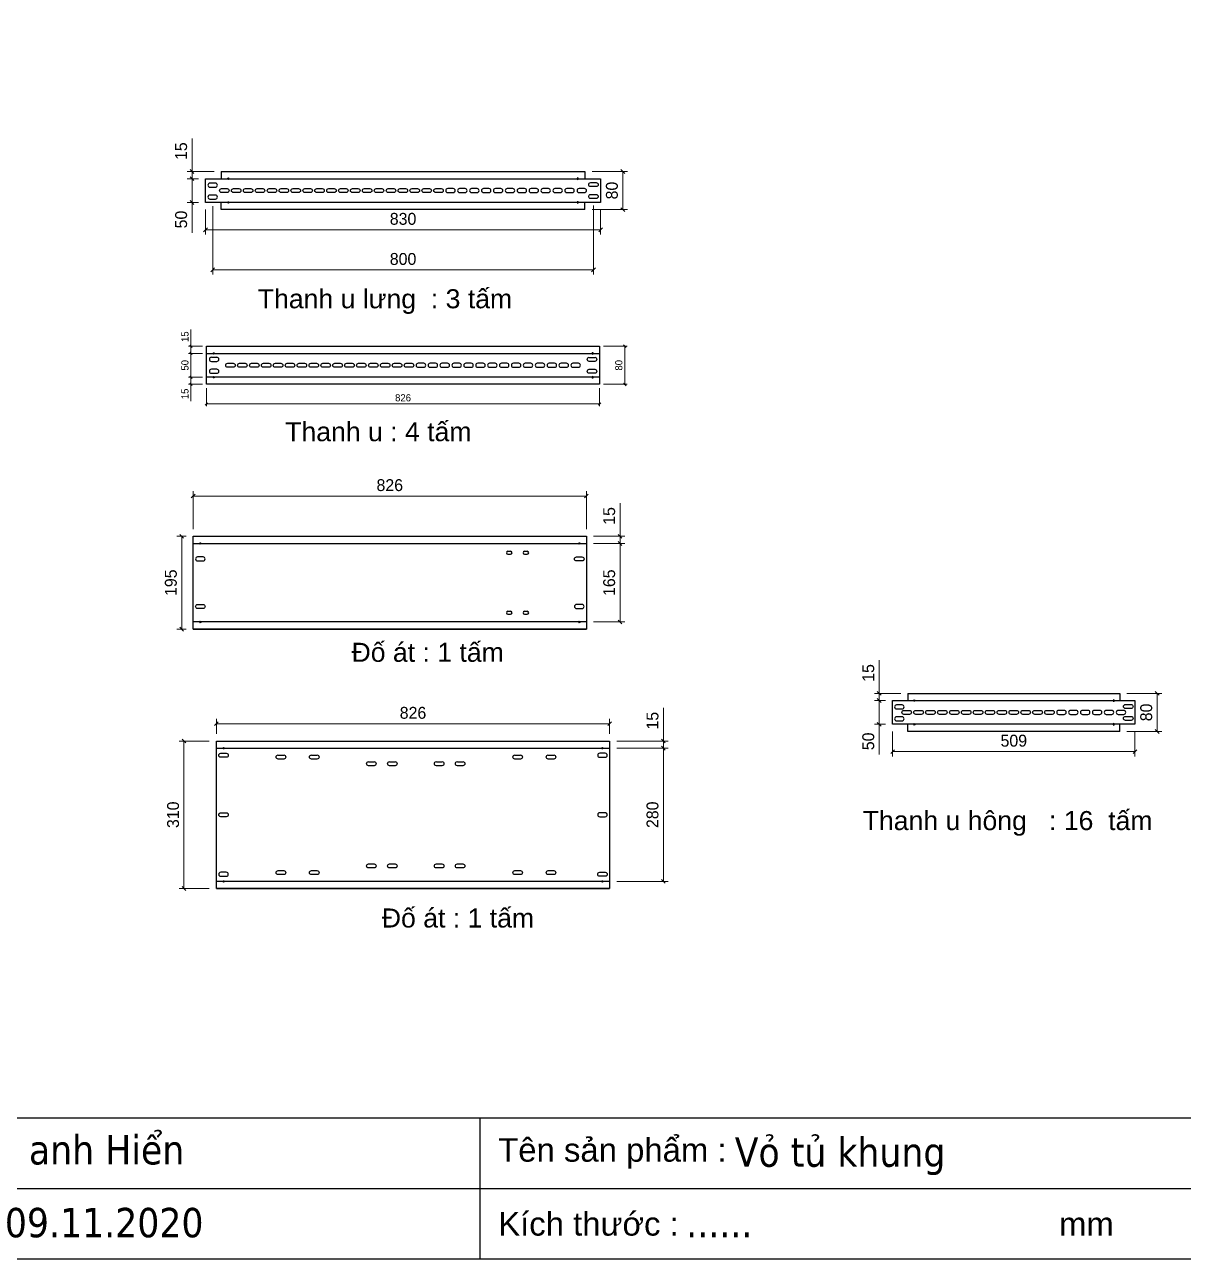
# Model space of a CAD drawing. Header units: millimetres. Extents: x 0 to 7339, y 0 to 5189.
# Drawn here: x 1243 to 3677, y 0 to 2595 of the extents above; entities that cross this region are included whole.
import ezdxf
from ezdxf.enums import TextEntityAlignment as Align

# ---------------------------------------------------------------- set-up
doc = ezdxf.new("R2010")
doc.units = ezdxf.units.MM
doc.layers.add('CNC', color=7, linetype='Continuous')
doc.layers.add('DIM', color=253, linetype='Continuous')
doc.styles.add('Arial', font='arial.ttf')
doc.styles.add('Tahoma (Input Text)', font='tahoma.ttf')
doc.dimstyles.new('Dim-15', dxfattribs={"dimtxt": 15, "dimasz": 5, "dimexe": 5, "dimexo": 8, "dimgap": 5, "dimtad": 1, "dimdec": 0, "dimtxsty": 'Standard', "dimblk": 'OBLIQUE', "dimcen": 10, "dimclrd": 5, "dimclre": 5, "dimclrt": 3, "dimazin": 3, "dimtfac": 1, "dimtdec": 0, "dimtmove": 0, "dimatfit": 3, "dimldrblk": 'OBLIQUE', "dimlwd": 9, "dimlwe": 9})
doc.dimstyles.new('Dim-25', dxfattribs={"dimtxt": 25, "dimasz": 8, "dimexe": 10, "dimexo": 15, "dimgap": 10, "dimtad": 1, "dimdec": 0, "dimtxsty": 'Standard', "dimblk": 'OBLIQUE', "dimcen": 10, "dimclrd": 5, "dimclre": 5, "dimclrt": 3, "dimazin": 3, "dimtfac": 1, "dimtdec": 0, "dimtmove": 0, "dimatfit": 3, "dimldrblk": 'OBLIQUE', "dimlwd": 9, "dimlwe": 9})

# ---------------------------------------------------------------- blocks, each defined once
blk = doc.blocks.new('khungtenAsean2')
at = {"color": 7}
for p, q in [((2970, -1980), (0, -1980)), ((890, -1980), (890, -2100)), ((2020, -2040), (0, -2040))]:
    blk.add_line(p, q, dxfattribs=at)
blk.add_lwpolyline([(0, 0), (2970, 0), (2970, -2100), (0, -2100)], close=True, dxfattribs=at)
at = {"color": 2, "char_height": 20, "width": 917.634, "attachment_point": 4, "style": 'Arial'}
for s, insert in [('  Tên sản phẩm :', (890, -2010)), ('  Kích thước :', (890, -2070)), ('mm', (1382.3, -2070))]:
    blk.add_mtext(s, dxfattribs=dict(at, insert=insert))
at = {"color": 1, "style": 'Tahoma (Input Text)', "flags": 8}
for tag, p in [('#03', (506.6, -2019.3)), ('#01', (137.1, -2021.3)), ('#05', (1106.6, -2021.3)), ('#07', (1834.7, -2021.3)), ('#09', (2146.7, -2021.3)), ('#02', (98.5, -2081.3)), ('#04', (486.1, -2081.3)), ('#06', (1065.3, -2081.3)), ('#08', (1817.4, -2081.3)), ('#10', (2146.7, -2081.3))]:
    blk.add_attdef(tag, p, '', height=25, dxfattribs=at)
blk.add_attdef('#11', text='', height=25, dxfattribs=at).set_placement((2915, -2067.3), align=Align.CENTER)
blk = doc.blocks.new('ovan8.5x20')
at = {"layer": 'CNC', "color": 2, "lineweight": -3}
for p, q in [((5.7, 4.2), (-5.8, 4.2)), ((-5.8, -4.2), (5.7, -4.2))]:
    blk.add_line(p, q, dxfattribs=at)
for centre, start, end in [((-5.8, 0), 90, 270), ((5.7, 0), 270, 90)]:
    blk.add_arc(centre, 4.25, start, end, dxfattribs=at)
blk = doc.blocks.new('*D31')
at = {"color": 0, "linetype": 'ByBlock', "lineweight": -2}
for p, q in [((1649.6, 1129.5), (1641.6, 1121.5)), ((2467.6, 1121.5), (2475.6, 1129.5))]:
    blk.add_line(p, q, dxfattribs=at)
at = {"layer": 'Defpoints', "color": 0, "transparency": 16777216}
for p in [(2471.6, 1125.5), (1645.6, 1089.1), (2471.6, 1089.1)]:
    blk.add_point(p, dxfattribs=at)
at = {"layer": 'DIM', "color": 5, "lineweight": 9, "transparency": 16777216}
for p, q in [((1645.6, 1104.1), (1645.6, 1135.5)), ((1645.6, 1125.5), (2471.6, 1125.5)), ((2471.6, 1104.1), (2471.6, 1135.5))]:
    blk.add_line(p, q, dxfattribs=at)
at = {"layer": 'DIM', "color": 3, "transparency": 16777216, "insert": (2058.6, 1148.3), "char_height": 25, "attachment_point": 5}
blk.add_mtext('826', dxfattribs=at)
blk = doc.blocks.new('_Oblique')
at = {"color": 0, "linetype": 'ByBlock', "lineweight": -2}
blk.add_line((-0.5, -0.5), (0.5, 0.5), dxfattribs=at)
blk = doc.blocks.new('*D32')
at = {"color": 0, "linetype": 'ByBlock', "lineweight": -2}
for p, q in [((1581.5, 1085.1), (1573.5, 1093.1)), ((1573.5, 783.2), (1581.5, 775.2))]:
    blk.add_line(p, q, dxfattribs=at)
at = {"layer": 'Defpoints', "color": 0, "transparency": 16777216}
for p in [(1645.6, 1089.1), (1577.5, 779.2), (1645.6, 779.2)]:
    blk.add_point(p, dxfattribs=at)
at = {"layer": 'DIM', "color": 5, "lineweight": 9, "transparency": 16777216}
for p, q in [((1630.6, 1089.1), (1567.5, 1089.1)), ((1577.5, 1089.1), (1577.5, 779.2)), ((1630.6, 779.2), (1567.5, 779.2))]:
    blk.add_line(p, q, dxfattribs=at)
at = {"layer": 'DIM', "color": 3, "transparency": 16777216, "insert": (1554.7, 934.2), "char_height": 25, "attachment_point": 5, "rotation": 90}
blk.add_mtext('310', dxfattribs=at)
blk = doc.blocks.new('*D33')
at = {"color": 0, "linetype": 'ByBlock', "lineweight": -2}
for p, q in [((2580.6, 1093.1), (2588.6, 1085.1)), ((2588.6, 1070.1), (2580.6, 1078.1))]:
    blk.add_line(p, q, dxfattribs=at)
at = {"layer": 'Defpoints', "color": 0, "transparency": 16777216}
for p in [(2471.6, 1089.1), (2471.6, 1074.1), (2584.6, 1089.1)]:
    blk.add_point(p, dxfattribs=at)
at = {"layer": 'DIM', "color": 5, "lineweight": 9, "transparency": 16777216}
for p, q in [((2584.6, 1089.1), (2584.6, 1158.8)), ((2486.6, 1089.1), (2594.6, 1089.1)), ((2486.6, 1074.1), (2594.6, 1074.1)), ((2584.6, 1074.1), (2584.6, 1089.1)), ((2584.6, 1074.1), (2584.6, 1066.1))]:
    blk.add_line(p, q, dxfattribs=at)
at = {"layer": 'DIM', "color": 3, "transparency": 16777216, "insert": (2561.8, 1131.9), "char_height": 25, "attachment_point": 5, "rotation": 90}
blk.add_mtext('15', dxfattribs=at)
blk = doc.blocks.new('*D34')
at = {"color": 0, "linetype": 'ByBlock', "lineweight": -2}
for p, q in [((2588.6, 1070.1), (2580.6, 1078.1)), ((2580.6, 798.2), (2588.6, 790.2))]:
    blk.add_line(p, q, dxfattribs=at)
at = {"layer": 'Defpoints', "color": 0, "transparency": 16777216}
for p in [(2471.6, 1074.1), (2471.6, 794.2), (2584.6, 794.2)]:
    blk.add_point(p, dxfattribs=at)
at = {"layer": 'DIM', "color": 5, "lineweight": 9, "transparency": 16777216}
for p, q in [((2486.6, 1074.1), (2594.6, 1074.1)), ((2584.6, 1074.1), (2584.6, 794.2)), ((2486.6, 794.2), (2594.6, 794.2))]:
    blk.add_line(p, q, dxfattribs=at)
at = {"layer": 'DIM', "color": 3, "transparency": 16777216, "insert": (2561.8, 934.2), "char_height": 25, "attachment_point": 5, "rotation": 90}
blk.add_mtext('280', dxfattribs=at)
blk = doc.blocks.new('ovan6x9')
at = {"color": 2}
for p, q in [((2, 6), (8, 6)), ((2, 0), (8, 0))]:
    blk.add_line(p, q, dxfattribs=at)
for centre, start, end in [((2, 3), 90, 270), ((8, 3), 270, 90)]:
    blk.add_arc(centre, 3, start, end, dxfattribs=at)
blk = doc.blocks.new('*D37')
at = {"color": 0, "linetype": 'ByBlock', "lineweight": -2}
for p, q in [((2489.6, 1523.4), (2497.6, 1515.4)), ((2497.6, 1500.4), (2489.6, 1508.4))]:
    blk.add_line(p, q, dxfattribs=at)
at = {"layer": 'Defpoints', "color": 0, "transparency": 16777216}
for p in [(2422.8, 1519.4), (2493.6, 1519.4), (2422.8, 1504.4)]:
    blk.add_point(p, dxfattribs=at)
at = {"layer": 'DIM', "color": 5, "lineweight": 9, "transparency": 16777216}
for p, q in [((2493.6, 1519.4), (2493.6, 1589.1)), ((2437.8, 1519.4), (2503.6, 1519.4)), ((2493.6, 1504.4), (2493.6, 1519.4)), ((2437.8, 1504.4), (2503.6, 1504.4)), ((2493.6, 1504.4), (2493.6, 1496.4))]:
    blk.add_line(p, q, dxfattribs=at)
at = {"layer": 'DIM', "color": 3, "transparency": 16777216, "insert": (2470.8, 1562.2), "char_height": 25, "attachment_point": 5, "rotation": 90}
blk.add_mtext('15', dxfattribs=at)
blk = doc.blocks.new('*D38')
at = {"color": 0, "linetype": 'ByBlock', "lineweight": -2}
for p, q in [((2497.6, 1500.4), (2489.6, 1508.4)), ((2489.6, 1343.4), (2497.6, 1335.4))]:
    blk.add_line(p, q, dxfattribs=at)
at = {"layer": 'Defpoints', "color": 0, "transparency": 16777216}
for p in [(2422.8, 1504.4), (2422.8, 1339.4), (2493.6, 1339.4)]:
    blk.add_point(p, dxfattribs=at)
at = {"layer": 'DIM', "color": 5, "lineweight": 9, "transparency": 16777216}
for p, q in [((2437.8, 1504.4), (2503.6, 1504.4)), ((2493.6, 1504.4), (2493.6, 1339.4)), ((2437.8, 1339.4), (2503.6, 1339.4))]:
    blk.add_line(p, q, dxfattribs=at)
at = {"layer": 'DIM', "color": 3, "transparency": 16777216, "insert": (2470.8, 1421.9), "char_height": 25, "attachment_point": 5, "rotation": 90}
blk.add_mtext('165', dxfattribs=at)
blk = doc.blocks.new('*D39')
at = {"color": 0, "linetype": 'ByBlock', "lineweight": -2}
for p, q in [((1600.8, 1608.1), (1592.8, 1600.1)), ((2418.8, 1600.1), (2426.8, 1608.1))]:
    blk.add_line(p, q, dxfattribs=at)
at = {"layer": 'Defpoints', "color": 0, "transparency": 16777216}
for p in [(2422.8, 1604.1), (1596.8, 1519.4), (2422.8, 1519.4)]:
    blk.add_point(p, dxfattribs=at)
at = {"layer": 'DIM', "color": 5, "lineweight": 9, "transparency": 16777216}
for p, q in [((1596.8, 1534.4), (1596.8, 1614.1)), ((2422.8, 1534.4), (2422.8, 1614.1)), ((1596.8, 1604.1), (2422.8, 1604.1))]:
    blk.add_line(p, q, dxfattribs=at)
at = {"layer": 'DIM', "color": 3, "transparency": 16777216, "insert": (2009.8, 1626.8), "char_height": 25, "attachment_point": 5}
blk.add_mtext('826', dxfattribs=at)
blk = doc.blocks.new('*D40')
at = {"color": 0, "linetype": 'ByBlock', "lineweight": -2}
for p, q in [((1576.8, 1515.4), (1568.8, 1523.4)), ((1568.8, 1328.4), (1576.8, 1320.4))]:
    blk.add_line(p, q, dxfattribs=at)
at = {"layer": 'Defpoints', "color": 0, "transparency": 16777216}
for p in [(1596.8, 1519.4), (1572.8, 1324.4), (1596.8, 1324.4)]:
    blk.add_point(p, dxfattribs=at)
at = {"layer": 'DIM', "color": 5, "lineweight": 9, "transparency": 16777216}
for p, q in [((1581.8, 1519.4), (1562.8, 1519.4)), ((1572.8, 1519.4), (1572.8, 1324.4)), ((1581.8, 1324.4), (1562.8, 1324.4))]:
    blk.add_line(p, q, dxfattribs=at)
at = {"layer": 'DIM', "color": 3, "transparency": 16777216, "insert": (1550, 1421.9), "char_height": 25, "attachment_point": 5, "rotation": 90}
blk.add_mtext('195', dxfattribs=at)
blk = doc.blocks.new('*D56')
at = {"color": 0, "linetype": 'ByBlock', "lineweight": -2}
for p, q in [((1627.2, 1800.2), (1622.2, 1795.2)), ((2448.2, 1795.2), (2453.2, 1800.2))]:
    blk.add_line(p, q, dxfattribs=at)
at = {"layer": 'Defpoints', "color": 0, "transparency": 16777216}
for p in [(1624.7, 1838.8), (2450.7, 1838.8), (1624.7, 1797.7)]:
    blk.add_point(p, dxfattribs=at)
at = {"layer": 'DIM', "color": 5, "lineweight": 9, "transparency": 16777216}
for p, q in [((1624.7, 1830.8), (1624.7, 1792.7)), ((2450.7, 1830.8), (2450.7, 1792.7)), ((2450.7, 1797.7), (1624.7, 1797.7))]:
    blk.add_line(p, q, dxfattribs=at)
at = {"layer": 'DIM', "color": 3, "transparency": 16777216, "insert": (2037.7, 1810.4), "char_height": 15, "attachment_point": 5}
blk.add_mtext('826', dxfattribs=at)
blk = doc.blocks.new('*D57')
at = {"color": 0, "linetype": 'ByBlock', "lineweight": -2}
for p, q in [((2506.1, 1916.3), (2501.1, 1921.3)), ((2501.1, 1841.3), (2506.1, 1836.3))]:
    blk.add_line(p, q, dxfattribs=at)
at = {"layer": 'Defpoints', "color": 0, "transparency": 16777216}
for p in [(2450.7, 1918.8), (2450.7, 1838.8), (2503.6, 1838.8)]:
    blk.add_point(p, dxfattribs=at)
at = {"layer": 'DIM', "color": 5, "lineweight": 9, "transparency": 16777216}
for p, q in [((2458.7, 1918.8), (2508.6, 1918.8)), ((2503.6, 1918.8), (2503.6, 1838.8)), ((2458.7, 1838.8), (2508.6, 1838.8))]:
    blk.add_line(p, q, dxfattribs=at)
at = {"layer": 'DIM', "color": 3, "transparency": 16777216, "insert": (2490.9, 1878.8), "char_height": 15, "attachment_point": 5, "rotation": 90}
blk.add_mtext('80', dxfattribs=at)
blk = doc.blocks.new('*D58')
at = {"color": 0, "linetype": 'ByBlock', "lineweight": -2}
for p, q in [((1594.7, 1901.3), (1589.7, 1906.3)), ((1589.7, 1856.3), (1594.7, 1851.3))]:
    blk.add_line(p, q, dxfattribs=at)
at = {"layer": 'Defpoints', "color": 0, "transparency": 16777216}
for p in [(1624.7, 1903.8), (1592.2, 1853.8), (1624.7, 1853.8)]:
    blk.add_point(p, dxfattribs=at)
at = {"layer": 'DIM', "color": 5, "lineweight": 9, "transparency": 16777216}
for p, q in [((1616.7, 1903.8), (1587.2, 1903.8)), ((1592.2, 1903.8), (1592.2, 1853.8)), ((1616.7, 1853.8), (1587.2, 1853.8))]:
    blk.add_line(p, q, dxfattribs=at)
at = {"layer": 'DIM', "color": 3, "transparency": 16777216, "insert": (1579.6, 1878.8), "char_height": 15, "attachment_point": 5, "rotation": 90}
blk.add_mtext('50', dxfattribs=at)
blk = doc.blocks.new('*D59')
at = {"color": 0, "linetype": 'ByBlock', "lineweight": -2}
for p, q in [((1594.7, 1916.3), (1589.7, 1921.3)), ((1589.7, 1906.3), (1594.7, 1901.3))]:
    blk.add_line(p, q, dxfattribs=at)
at = {"layer": 'Defpoints', "color": 0, "transparency": 16777216}
for p in [(1592.2, 1918.8), (1624.7, 1918.8), (1624.7, 1903.8)]:
    blk.add_point(p, dxfattribs=at)
at = {"layer": 'DIM', "color": 5, "lineweight": 9, "transparency": 16777216}
for p, q in [((1592.2, 1918.8), (1592.2, 1954)), ((1616.7, 1918.8), (1587.2, 1918.8)), ((1616.7, 1903.8), (1587.2, 1903.8)), ((1592.2, 1903.8), (1592.2, 1918.8))]:
    blk.add_line(p, q, dxfattribs=at)
at = {"layer": 'DIM', "color": 3, "transparency": 16777216, "insert": (1579.6, 1938.9), "char_height": 15, "attachment_point": 5, "rotation": 90}
blk.add_mtext('15', dxfattribs=at)
blk = doc.blocks.new('*D60')
at = {"color": 0, "linetype": 'ByBlock', "lineweight": -2}
for p, q in [((1594.7, 1851.3), (1589.7, 1856.3)), ((1589.7, 1841.3), (1594.7, 1836.3))]:
    blk.add_line(p, q, dxfattribs=at)
at = {"layer": 'Defpoints', "color": 0, "transparency": 16777216}
for p in [(1624.7, 1853.8), (1592.2, 1838.8), (1624.7, 1838.8)]:
    blk.add_point(p, dxfattribs=at)
at = {"layer": 'DIM', "color": 5, "lineweight": 9, "transparency": 16777216}
for p, q in [((1616.7, 1853.8), (1587.2, 1853.8)), ((1592.2, 1853.8), (1592.2, 1838.8)), ((1616.7, 1838.8), (1587.2, 1838.8)), ((1592.2, 1838.8), (1592.2, 1803.6))]:
    blk.add_line(p, q, dxfattribs=at)
at = {"layer": 'DIM', "color": 3, "transparency": 16777216, "insert": (1579.6, 1818.7), "char_height": 15, "attachment_point": 5, "rotation": 90}
blk.add_mtext('15', dxfattribs=at)
blk = doc.blocks.new('f3daunguoc')
at = {"layer": 'CNC', "color": 2, "lineweight": -3}
blk.add_circle((0, 0), 1.5, dxfattribs=at)
blk = doc.blocks.new('*D66')
at = {"color": 0, "linetype": 'ByBlock', "lineweight": -2}
for p, q in [((1626.7, 2167.6), (1618.7, 2159.6)), ((2448.7, 2159.6), (2456.7, 2167.6))]:
    blk.add_line(p, q, dxfattribs=at)
at = {"layer": 'Defpoints', "color": 0, "transparency": 16777216}
for p in [(1622.7, 2221), (2452.7, 2221), (2452.7, 2163.6)]:
    blk.add_point(p, dxfattribs=at)
at = {"layer": 'DIM', "color": 5, "lineweight": 9, "transparency": 16777216}
for p, q in [((1622.7, 2206), (1622.7, 2153.6)), ((2452.7, 2206), (2452.7, 2153.6)), ((1622.7, 2163.6), (2452.7, 2163.6))]:
    blk.add_line(p, q, dxfattribs=at)
at = {"layer": 'DIM', "color": 3, "transparency": 16777216, "insert": (2037.7, 2186.4), "char_height": 25, "attachment_point": 5}
blk.add_mtext('830', dxfattribs=at)
blk = doc.blocks.new('*D67')
at = {"color": 0, "linetype": 'ByBlock', "lineweight": -2}
for p, q in [((2503.3, 2282), (2495.3, 2290)), ((2495.3, 2210), (2503.3, 2202))]:
    blk.add_line(p, q, dxfattribs=at)
at = {"layer": 'Defpoints', "color": 0, "transparency": 16777216}
for p in [(2419.7, 2286), (2499.3, 2286), (2419.7, 2206)]:
    blk.add_point(p, dxfattribs=at)
at = {"layer": 'DIM', "color": 5, "lineweight": 9, "transparency": 16777216}
for p, q in [((2434.7, 2286), (2509.3, 2286)), ((2499.3, 2206), (2499.3, 2286)), ((2434.7, 2206), (2509.3, 2206))]:
    blk.add_line(p, q, dxfattribs=at)
at = {"layer": 'DIM', "color": 3, "transparency": 16777216, "insert": (2476.5, 2246), "char_height": 25, "attachment_point": 5, "rotation": 90}
blk.add_mtext('80', dxfattribs=at)
blk = doc.blocks.new('*D68')
at = {"color": 0, "linetype": 'ByBlock', "lineweight": -2}
for p, q in [((1598.4, 2267), (1590.4, 2275)), ((1590.4, 2225), (1598.4, 2217))]:
    blk.add_line(p, q, dxfattribs=at)
at = {"layer": 'Defpoints', "color": 0, "transparency": 16777216}
for p in [(1622.7, 2271), (1594.4, 2221), (1622.7, 2221)]:
    blk.add_point(p, dxfattribs=at)
at = {"layer": 'DIM', "color": 5, "lineweight": 9, "transparency": 16777216}
for p, q in [((1607.7, 2271), (1584.4, 2271)), ((1594.4, 2271), (1594.4, 2221)), ((1607.7, 2221), (1584.4, 2221)), ((1594.4, 2221), (1594.4, 2157.3))]:
    blk.add_line(p, q, dxfattribs=at)
at = {"layer": 'DIM', "color": 3, "transparency": 16777216, "insert": (1571.6, 2185.1), "char_height": 25, "attachment_point": 5, "rotation": 90}
blk.add_mtext('50', dxfattribs=at)
blk = doc.blocks.new('*D69')
at = {"color": 0, "linetype": 'ByBlock', "lineweight": -2}
for p, q in [((1590.4, 2290), (1598.4, 2282)), ((1598.4, 2267), (1590.4, 2275))]:
    blk.add_line(p, q, dxfattribs=at)
at = {"layer": 'Defpoints', "color": 0, "transparency": 16777216}
for p in [(1594.4, 2286), (1655.7, 2286), (1622.7, 2271)]:
    blk.add_point(p, dxfattribs=at)
at = {"layer": 'DIM', "color": 5, "lineweight": 9, "transparency": 16777216}
for p, q in [((1594.4, 2286), (1594.4, 2355.7)), ((1640.7, 2286), (1584.4, 2286)), ((1594.4, 2271), (1594.4, 2286)), ((1607.7, 2271), (1584.4, 2271)), ((1594.4, 2271), (1594.4, 2263))]:
    blk.add_line(p, q, dxfattribs=at)
at = {"layer": 'DIM', "color": 3, "transparency": 16777216, "insert": (1571.6, 2328.8), "char_height": 25, "attachment_point": 5, "rotation": 90}
blk.add_mtext('15', dxfattribs=at)
blk = doc.blocks.new('*D70')
at = {"color": 0, "linetype": 'ByBlock', "lineweight": -2}
for p, q in [((1641.8, 2083.3), (1633.8, 2075.3)), ((2433.7, 2075.3), (2441.7, 2083.3))]:
    blk.add_line(p, q, dxfattribs=at)
at = {"layer": 'Defpoints', "color": 0, "transparency": 16777216}
for p in [(1637.8, 2228.2), (2437.7, 2229.3), (2437.7, 2079.3)]:
    blk.add_point(p, dxfattribs=at)
at = {"layer": 'DIM', "color": 5, "lineweight": 9, "transparency": 16777216}
for p, q in [((1637.8, 2213.2), (1637.8, 2069.3)), ((2437.7, 2214.3), (2437.7, 2069.3)), ((1637.8, 2079.3), (2437.7, 2079.3))]:
    blk.add_line(p, q, dxfattribs=at)
at = {"layer": 'DIM', "color": 3, "transparency": 16777216, "insert": (2037.7, 2102.1), "char_height": 25, "attachment_point": 5}
blk.add_mtext('800', dxfattribs=at)
blk = doc.blocks.new('*D71')
at = {"color": 0, "linetype": 'ByBlock', "lineweight": -2}
for p, q in [((3070.2, 1070.9), (3062.2, 1062.9)), ((3571.2, 1062.9), (3579.2, 1070.9))]:
    blk.add_line(p, q, dxfattribs=at)
at = {"layer": 'Defpoints', "color": 0, "transparency": 16777216}
for p in [(3066.2, 1124.3), (3575.2, 1124.3), (3575.2, 1066.9)]:
    blk.add_point(p, dxfattribs=at)
at = {"layer": 'DIM', "color": 5, "lineweight": 9, "transparency": 16777216}
for p, q in [((3066.2, 1109.3), (3066.2, 1056.9)), ((3575.2, 1109.3), (3575.2, 1056.9)), ((3066.2, 1066.9), (3575.2, 1066.9))]:
    blk.add_line(p, q, dxfattribs=at)
at = {"layer": 'DIM', "color": 3, "transparency": 16777216, "insert": (3320.7, 1089.7), "char_height": 25, "attachment_point": 5}
blk.add_mtext('509', dxfattribs=at)
blk = doc.blocks.new('*D72')
at = {"color": 0, "linetype": 'ByBlock', "lineweight": -2}
for p, q in [((3625.8, 1185.3), (3617.8, 1193.3)), ((3617.8, 1113.3), (3625.8, 1105.3))]:
    blk.add_line(p, q, dxfattribs=at)
at = {"layer": 'Defpoints', "color": 0, "transparency": 16777216}
for p in [(3543.2, 1189.3), (3621.8, 1189.3), (3543.2, 1109.3)]:
    blk.add_point(p, dxfattribs=at)
at = {"layer": 'DIM', "color": 5, "lineweight": 9, "transparency": 16777216}
for p, q in [((3558.2, 1189.3), (3631.8, 1189.3)), ((3621.8, 1109.3), (3621.8, 1189.3)), ((3558.2, 1109.3), (3631.8, 1109.3))]:
    blk.add_line(p, q, dxfattribs=at)
at = {"layer": 'DIM', "color": 3, "transparency": 16777216, "insert": (3599, 1149.3), "char_height": 25, "attachment_point": 5, "rotation": 90}
blk.add_mtext('80', dxfattribs=at)
blk = doc.blocks.new('*D73')
at = {"color": 0, "linetype": 'ByBlock', "lineweight": -2}
for p, q in [((3041.9, 1170.3), (3033.9, 1178.3)), ((3033.9, 1128.3), (3041.9, 1120.3))]:
    blk.add_line(p, q, dxfattribs=at)
at = {"layer": 'Defpoints', "color": 0, "transparency": 16777216}
for p in [(3066.2, 1174.3), (3037.9, 1124.3), (3066.2, 1124.3)]:
    blk.add_point(p, dxfattribs=at)
at = {"layer": 'DIM', "color": 5, "lineweight": 9, "transparency": 16777216}
for p, q in [((3051.2, 1174.3), (3027.9, 1174.3)), ((3037.9, 1174.3), (3037.9, 1124.3)), ((3051.2, 1124.3), (3027.9, 1124.3)), ((3037.9, 1124.3), (3037.9, 1060.6))]:
    blk.add_line(p, q, dxfattribs=at)
at = {"layer": 'DIM', "color": 3, "transparency": 16777216, "insert": (3015.1, 1088.5), "char_height": 25, "attachment_point": 5, "rotation": 90}
blk.add_mtext('50', dxfattribs=at)
blk = doc.blocks.new('*D74')
at = {"color": 0, "linetype": 'ByBlock', "lineweight": -2}
for p, q in [((3033.9, 1193.3), (3041.9, 1185.3)), ((3041.9, 1170.3), (3033.9, 1178.3))]:
    blk.add_line(p, q, dxfattribs=at)
at = {"layer": 'Defpoints', "color": 0, "transparency": 16777216}
for p in [(3037.9, 1189.3), (3066.2, 1174.3), (3098.2, 1189.3)]:
    blk.add_point(p, dxfattribs=at)
at = {"layer": 'DIM', "color": 5, "lineweight": 9, "transparency": 16777216}
for p, q in [((3037.9, 1189.3), (3037.9, 1259)), ((3083.2, 1189.3), (3027.9, 1189.3)), ((3051.2, 1174.3), (3027.9, 1174.3)), ((3037.9, 1174.3), (3037.9, 1189.3)), ((3037.9, 1174.3), (3037.9, 1166.3))]:
    blk.add_line(p, q, dxfattribs=at)
at = {"layer": 'DIM', "color": 3, "transparency": 16777216, "insert": (3015.1, 1232.2), "char_height": 25, "attachment_point": 5, "rotation": 90}
blk.add_mtext('15', dxfattribs=at)

msp = doc.modelspace()

# ---------------------------------------------------------------- linework, layer by layer
at = {"color": 7}
for p, q in [((1655.7, 2286), (2419.7, 2286)), ((1655.7, 2286), (1655.7, 2271)), ((2419.7, 2286), (2419.7, 2271)), ((1622.7, 2271), (2452.7, 2271)), ((1622.7, 2221), (1622.7, 2271)), ((2452.7, 2271), (2452.7, 2221)), ((2452.7, 2221), (1622.7, 2221)), ((1655.7, 2206), (1655.7, 2221)), ((2419.7, 2206), (1655.7, 2206)), ((2419.7, 2206), (2419.7, 2221)), ((1624.7, 1918.8), (2450.7, 1918.8)), ((1624.7, 1838.8), (1624.7, 1918.8)), ((1624.7, 1903.8), (2450.7, 1903.8)), ((2450.7, 1918.8), (2450.7, 1838.8)), ((2450.7, 1853.8), (1624.7, 1853.8)), ((2450.7, 1838.8), (1624.7, 1838.8)), ((1596.8, 1519.4), (2422.8, 1519.4)), ((1596.8, 1324.4), (2422.8, 1324.4)), ((3066.2, 1174.3), (3575.2, 1174.3)), ((3066.2, 1124.3), (3066.2, 1174.3)), ((3098.2, 1189.3), (3543.2, 1189.3)), ((3098.2, 1189.3), (3098.2, 1174.3)), ((3543.2, 1189.3), (3543.2, 1174.3)), ((3575.2, 1174.3), (3575.2, 1124.3)), ((3575.2, 1124.3), (3066.2, 1124.3)), ((3098.2, 1109.3), (3098.2, 1124.3)), ((3543.2, 1109.3), (3543.2, 1124.3)), ((3543.2, 1109.3), (3098.2, 1109.3)), ((1645.6, 1089.1), (2471.6, 1089.1)), ((1645.6, 779.2), (2471.6, 779.2))]:
    msp.add_line(p, q, dxfattribs=at)
for points in [[(1596.8, 1519.4), (2422.8, 1519.4), (2422.8, 1324.4), (1596.8, 1324.4)], [(1645.6, 1089.1), (2471.6, 1089.1), (2471.6, 779.2), (1645.6, 779.2)]]:
    msp.add_lwpolyline(points, close=True, dxfattribs=at)
at = {"color": 253}
for points in [[(1596.8, 1504.4), (2422.8, 1504.4), (2422.8, 1339.4), (1596.8, 1339.4)], [(1645.6, 1074.1), (2471.6, 1074.1), (2471.6, 794.2), (1645.6, 794.2)]]:
    msp.add_lwpolyline(points, close=True, dxfattribs=at)
at = {"color": 2}
for centre in [(1611.8, 1504.4), (2407.8, 1504.4), (1611.8, 1339.4), (2407.8, 1339.4), (1660.6, 1074.1), (2456.6, 1074.1), (1660.6, 794.2), (2456.6, 794.2)]:
    msp.add_circle(centre, 1.5, dxfattribs=at)

# ---------------------------------------------------------------- block references
at = {"color": 7}
ref = msp.add_blockref('khungtenAsean2', (0, 5189.2), dxfattribs=dict(at, xscale=2.471040000003995, yscale=2.471040000003995, zscale=2.471040000003995))
ref.add_attrib('#06', '......', (2632.5, 46.3), dxfattribs={"color": 1, "height": 61.78, "style": 'Tahoma (Input Text)'})
ref.add_attrib('#05', 'Vỏ tủ khung', (2734.5, 194.5), dxfattribs={"color": 1, "height": 61.776, "style": 'Tahoma (Input Text)'})
ref.add_attrib('#04', '09.11.2020', (1201.2, 46.3), dxfattribs={"color": 1, "height": 61.78, "style": 'Tahoma (Input Text)'})
ref.add_attrib('#03', 'anh Hiển', (1251.8, 199.4), dxfattribs={"color": 1, "height": 61.78, "style": 'Tahoma (Input Text)'})
at = {"lineweight": -3, "rotation": 270}
for p in [(1670.7, 2271), (1670.7, 2221), (1639.7, 1903.8), (1639.7, 1853.8), (3111.7, 1174.3), (3111.7, 1124.3)]:
    msp.add_blockref('f3daunguoc', p, dxfattribs=at)
at = {"lineweight": -3, "xscale": -1, "rotation": 90}
for p in [(2404.7, 2271), (2404.7, 2221), (2435.7, 1903.8), (2435.7, 1853.8), (3530.7, 1174.3), (3530.7, 1124.3)]:
    msp.add_blockref('f3daunguoc', p, dxfattribs=at)
at = {"color": 7}
for p in [(2255.7, 1481.9), (2290.7, 1481.9), (2255.7, 1355.9), (2290.7, 1355.9)]:
    msp.add_blockref('ovan6x9', p, dxfattribs=at)
at = {"layer": 'CNC', "lineweight": -3, "rotation": 180}
for p in [(1637.8, 2257.4), (1637.8, 2232.4), (2137.3, 2246), (2162.3, 2246), (2187.3, 2246), (2212.3, 2246), (2237.3, 2246), (2262.3, 2246), (2287.3, 2246), (2312.3, 2246), (2337.3, 2246), (2362.3, 2246), (2387.3, 2246), (2413.1, 2246), (1640.7, 1891.3), (1640.7, 1866.3), (2075.2, 1878.8), (2100.2, 1878.8), (2125.2, 1878.8), (2150.2, 1878.8), (2175.2, 1878.8), (2200.2, 1878.8), (2225.2, 1878.8), (2250.2, 1878.8), (2275.2, 1878.8), (2300.2, 1878.8), (2325.2, 1878.8), (2350.2, 1878.8), (2375.2, 1878.8), (2400.2, 1878.8), (2407.8, 1371.9), (3080.3, 1160.8), (3420.7, 1149.3), (3445.7, 1149.3), (3470.7, 1149.3), (3495.7, 1149.3), (3520.7, 1149.3), (3545.7, 1149.3), (3080.3, 1135.8), (2456.6, 1059.2), (2456.6, 934.2)]:
    msp.add_blockref('ovan8.5x20', p, dxfattribs=at)
at = {"layer": 'CNC', "lineweight": -3, "xscale": -1, "rotation": 180}
for p in [(2437.7, 2258.5), (1662.3, 2246), (1687.3, 2246), (1712.3, 2246), (1737.3, 2246), (1762.3, 2246), (1787.3, 2246), (1812.3, 2246), (1837.3, 2246), (1862.3, 2246), (1887.3, 2246), (1912.3, 2246), (1937.3, 2246), (1962.3, 2246), (1987.3, 2246), (2012.3, 2246), (2037.3, 2246), (2062.3, 2246), (2087.3, 2246), (2112.3, 2246), (2437.7, 2233.5), (2434.7, 1891.3), (1675.2, 1878.8), (1700.2, 1878.8), (1725.2, 1878.8), (1750.2, 1878.8), (1775.2, 1878.8), (1800.2, 1878.8), (1825.2, 1878.8), (1850.2, 1878.8), (1875.2, 1878.8), (1900.2, 1878.8), (1925.2, 1878.8), (1950.2, 1878.8), (1975.2, 1878.8), (2000.2, 1878.8), (2025.2, 1878.8), (2050.2, 1878.8), (2434.7, 1866.3), (1611.8, 1371.9), (3095.7, 1149.3), (3120.7, 1149.3), (3145.7, 1149.3), (3170.7, 1149.3), (3195.7, 1149.3), (3220.7, 1149.3), (3245.7, 1149.3), (3270.7, 1149.3), (3295.7, 1149.3), (3320.7, 1149.3), (3345.7, 1149.3), (3370.7, 1149.3), (3395.7, 1149.3), (3561.2, 1161.8), (3561.2, 1136.8), (1660.6, 1059.2), (1781.2, 1055.6), (1851.2, 1055.6), (1971.2, 1041.6), (2015.2, 1041.6), (2113.6, 1041.6), (2157.6, 1041.6), (2278.6, 1055.6), (2348.6, 1055.6), (1660.6, 934.2), (1971.2, 826.6), (2015.2, 826.6), (2113.6, 826.6), (2157.6, 826.6), (1781.2, 812.6), (1851.2, 812.6), (2278.6, 812.6), (2348.6, 812.6)]:
    msp.add_blockref('ovan8.5x20', p, dxfattribs=at)
at = {"layer": 'CNC', "lineweight": -3}
for p in [(1611.8, 1471.9), (1660.6, 809.2)]:
    msp.add_blockref('ovan8.5x20', p, dxfattribs=at)
at = {"layer": 'CNC', "lineweight": -3, "xscale": -1}
for p in [(2407.8, 1471.9), (2456.6, 809.2)]:
    msp.add_blockref('ovan8.5x20', p, dxfattribs=at)

# ---------------------------------------------------------------- texts
at = {"color": 7, "char_height": 40, "attachment_point": 5, "style": 'Arial'}
for s, insert, width in [('Thanh u lưng  : 3 tấm', (1999.7, 2012.6), 846.161), ('Thanh u : 4 tấm', (1985.8, 1739), 846.161), ('Đố át : 1 tấm', (2089.4, 1275.4), 846.161), ('Thanh u hông   : 16  tấm', (3307.7, 916), 796.161), ('Đố át : 1 tấm', (2153, 717), 846.161)]:
    msp.add_mtext(s, dxfattribs=dict(at, insert=insert, width=width))

# ---------------------------------------------------------------- dimensions: what is measured, and where the dimension line sits
at = {"layer": 'DIM', "color": 7}
for base, p1, p2, dimstyle, picture, middle in [((1594.4, 2286), (1622.7, 2271), (1655.7, 2286), 'Dim-25', '*D69', (1571.6, 2328.8)), ((2499.3, 2286), (2419.7, 2206), (2419.7, 2286), 'Dim-25', '*D67', (2476.5, 2246)), ((1594.4, 2221), (1622.7, 2271), (1622.7, 2221), 'Dim-25', '*D68', (1571.6, 2185.1)), ((1592.2, 1918.8), (1624.7, 1903.8), (1624.7, 1918.8), 'Dim-15', '*D59', (1579.6, 1938.9)), ((2503.6, 1838.8), (2450.7, 1918.8), (2450.7, 1838.8), 'Dim-15', '*D57', (2490.9, 1878.8)), ((1592.2, 1853.8), (1624.7, 1903.8), (1624.7, 1853.8), 'Dim-15', '*D58', (1579.6, 1878.8)), ((1592.2, 1838.8), (1624.7, 1853.8), (1624.7, 1838.8), 'Dim-15', '*D60', (1579.6, 1818.7)), ((2493.6, 1519.4), (2422.8, 1504.4), (2422.8, 1519.4), 'Dim-25', '*D37', (2470.8, 1562.2)), ((1572.8, 1324.4), (1596.8, 1519.4), (1596.8, 1324.4), 'Dim-25', '*D40', (1550, 1421.9)), ((2493.6, 1339.4), (2422.8, 1504.4), (2422.8, 1339.4), 'Dim-25', '*D38', (2470.8, 1421.9)), ((3037.9, 1189.3), (3066.2, 1174.3), (3098.2, 1189.3), 'Dim-25', '*D74', (3015.1, 1232.2)), ((3037.9, 1124.3), (3066.2, 1174.3), (3066.2, 1124.3), 'Dim-25', '*D73', (3015.1, 1088.5)), ((3621.8, 1189.3), (3543.2, 1109.3), (3543.2, 1189.3), 'Dim-25', '*D72', (3599, 1149.3)), ((2584.6, 1089.1), (2471.6, 1074.1), (2471.6, 1089.1), 'Dim-25', '*D33', (2561.8, 1131.9)), ((1577.5, 779.2), (1645.6, 1089.1), (1645.6, 779.2), 'Dim-25', '*D32', (1554.7, 934.2)), ((2584.6, 794.2), (2471.6, 1074.1), (2471.6, 794.2), 'Dim-25', '*D34', (2561.8, 934.2))]:
    dim = msp.add_linear_dim(base=base, p1=p1, p2=p2, angle=90, dimstyle=dimstyle, dxfattribs=at)
    dim.commit()
    dim.dimension.update_dxf_attribs({"geometry": picture, "text_midpoint": middle})
for base, p1, p2, dimstyle, picture, middle in [((2452.7, 2163.6), (1622.7, 2221), (2452.7, 2221), 'Dim-25', '*D66', (2037.7, 2186.4)), ((2437.7, 2079.3), (1637.8, 2228.2), (2437.7, 2229.3), 'Dim-25', '*D70', (2037.7, 2102.1)), ((1624.7, 1797.7), (2450.7, 1838.8), (1624.7, 1838.8), 'Dim-15', '*D56', (2037.7, 1810.4)), ((2422.8, 1604.1), (1596.8, 1519.4), (2422.8, 1519.4), 'Dim-25', '*D39', (2009.8, 1626.8)), ((2471.6, 1125.5), (1645.6, 1089.1), (2471.6, 1089.1), 'Dim-25', '*D31', (2058.6, 1148.3)), ((3575.2, 1066.9), (3066.2, 1124.3), (3575.2, 1124.3), 'Dim-25', '*D71', (3320.7, 1089.7))]:
    dim = msp.add_linear_dim(base=base, p1=p1, p2=p2, dimstyle=dimstyle, dxfattribs=at)
    dim.commit()
    dim.dimension.update_dxf_attribs({"geometry": picture, "text_midpoint": middle})

doc.saveas('drawing.dxf')
